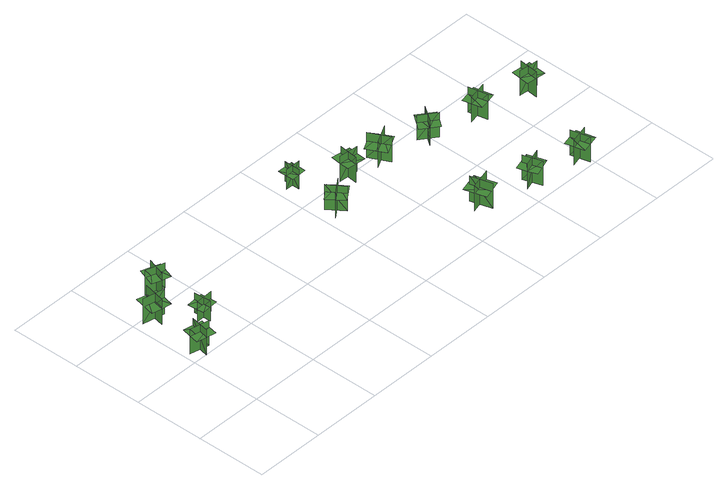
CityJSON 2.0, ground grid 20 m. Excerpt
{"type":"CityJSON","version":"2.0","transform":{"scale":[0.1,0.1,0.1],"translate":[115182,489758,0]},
"CityObjects":{
"tree1":{"type":"SolitaryVegetationObject","geometry":[{"type":"MultiSurface","lod":"1","boundaries":[[[0,1,2]],[[0,2,3]],[[4,5,6]],[[4,6,7]],[[8,9,10]],[[8,10,11]],[[8,11,12]],[[8,12,13]]]}]},
"tree2":{"type":"SolitaryVegetationObject","geometry":[{"type":"MultiSurface","lod":"1","boundaries":[[[14,15,16]],[[14,16,17]],[[18,19,20]],[[18,20,21]],[[22,23,24]],[[22,24,25]],[[22,25,26]],[[22,26,27]]]}]},
"tree3":{"type":"SolitaryVegetationObject","geometry":[{"type":"MultiSurface","lod":"1","boundaries":[[[28,29,30]],[[28,30,31]],[[32,33,34]],[[32,34,35]],[[36,37,38]],[[36,38,39]],[[36,39,40]],[[36,40,41]]]}]},
"tree4":{"type":"SolitaryVegetationObject","geometry":[{"type":"MultiSurface","lod":"1","boundaries":[[[42,43,44]],[[42,44,45]],[[46,47,48]],[[46,48,49]],[[50,51,52]],[[50,52,53]],[[50,53,54]],[[50,54,55]]]}]},
"tree5":{"type":"SolitaryVegetationObject","geometry":[{"type":"MultiSurface","lod":"1","boundaries":[[[56,57,58]],[[56,58,59]],[[60,61,62]],[[60,62,63]],[[64,65,66]],[[64,66,67]],[[64,67,68]],[[64,68,69]]]}]},
"tree6":{"type":"SolitaryVegetationObject","geometry":[{"type":"MultiSurface","lod":"1","boundaries":[[[70,71,72]],[[70,72,73]],[[74,75,76]],[[74,76,77]],[[78,79,80]],[[78,80,81]],[[78,81,82]],[[78,82,83]]]}]},
"tree7":{"type":"SolitaryVegetationObject","geometry":[{"type":"MultiSurface","lod":"1","boundaries":[[[84,85,86]],[[84,86,87]],[[88,89,90]],[[88,90,91]],[[92,93,94]],[[92,94,95]],[[92,95,96]],[[92,96,97]]]}]},
"tree8":{"type":"SolitaryVegetationObject","geometry":[{"type":"MultiSurface","lod":"1","boundaries":[[[98,99,100]],[[98,100,101]],[[102,103,104]],[[102,104,105]],[[106,107,108]],[[106,108,109]],[[106,109,110]],[[106,110,111]]]}]},
"tree9":{"type":"SolitaryVegetationObject","geometry":[{"type":"MultiSurface","lod":"1","boundaries":[[[112,113,114]],[[112,114,115]],[[116,117,118]],[[116,118,119]],[[120,121,122]],[[120,122,123]],[[120,123,124]],[[120,124,125]]]}]},
"tree10":{"type":"SolitaryVegetationObject","geometry":[{"type":"MultiSurface","lod":"1","boundaries":[[[126,127,128]],[[126,128,129]],[[130,131,132]],[[130,132,133]],[[134,135,136]],[[134,136,137]],[[134,137,138]],[[134,138,139]]]}]},
"tree11":{"type":"SolitaryVegetationObject","geometry":[{"type":"MultiSurface","lod":"1","boundaries":[[[140,141,142]],[[140,142,143]],[[144,145,146]],[[144,146,147]],[[148,149,150]],[[148,150,151]],[[148,151,152]],[[148,152,153]]]}]},
"tree12":{"type":"SolitaryVegetationObject","geometry":[{"type":"MultiSurface","lod":"1","boundaries":[[[154,155,156]],[[154,156,157]],[[158,159,160]],[[158,160,161]],[[162,163,164]],[[162,164,165]],[[162,165,166]],[[162,166,167]]]}]},
"tree13":{"type":"SolitaryVegetationObject","geometry":[{"type":"MultiSurface","lod":"1","boundaries":[[[168,169,170]],[[168,170,171]],[[172,173,174]],[[172,174,175]],[[176,177,178]],[[176,178,179]],[[176,179,180]],[[176,180,181]]]}]},
"tree14":{"type":"SolitaryVegetationObject","geometry":[{"type":"MultiSurface","lod":"1","boundaries":[[[182,183,184]],[[182,184,185]],[[186,187,188]],[[186,188,189]],[[190,191,192]],[[190,192,193]],[[190,193,194]],[[190,194,195]]]}]}
},
"vertices":[
[38,197,10],[49,251,10],[49,251,87],[38,197,87],[69,217,10],[14,228,10],[14,228,87],[69,217,87],[69,217,66],[74,245,66],[20,255,66],[14,228,66],[9,201,66],[64,190,66],
[67,417,6],[54,356,6],[54,356,84],[67,417,84],[25,390,6],[87,377,6],[87,377,84],[25,390,84],[62,414,59],[34,420,59],[21,358,59],[50,352,59],[78,347,59],[91,408,59],
[165,299,10],[115,296,10],[115,296,72],[165,299,72],[135,325,10],[138,275,10],[138,275,72],[135,325,72],[161,303,52],[159,326,52],[109,321,52],[111,298,52],[113,275,52],[163,279,52],
[157,440,9],[105,457,9],[105,457,86],[157,440,86],[141,473,9],[124,420,9],[124,420,86],[141,473,86],[141,473,64],[115,481,64],[97,429,64],[124,420,64],[150,412,64],[167,464,64],
[666,314,6],[633,359,6],[633,359,83],[666,314,83],[672,351,6],[628,318,6],[628,318,83],[672,351,83],[672,351,62],[655,373,62],[611,340,62],[628,318,62],[644,296,62],[688,329,62],
[626,475,7],[670,476,7],[670,476,68],[626,475,68],[647,455,7],[647,499,7],[647,499,68],[647,455,68],[647,455,51],[669,455,51],[669,499,51],[647,499,51],[624,499,51],[625,454,51],
[762,424,9],[756,369,9],[756,369,86],[762,424,86],[733,400,9],[788,395,9],[788,395,86],[733,400,86],[733,400,65],[731,373,65],[786,367,65],[788,395,65],[791,422,65],[736,428,65],
[906,63,7],[890,124,7],[890,124,85],[906,63,85],[931,107,7],[870,90,7],[870,90,85],[931,107,85],[909,68,60],[937,76,60],[920,137,60],[892,129,60],[864,121,60],[881,60,60],
[889,398,9],[833,369,9],[833,369,87],[889,398,87],[841,413,9],[870,357,9],[870,357,87],[841,413,87],[883,400,62],[869,426,62],[814,396,62],[828,370,62],[842,345,62],[897,374,62],
[1033,85,7],[1050,33,7],[1050,33,84],[1033,85,84],[1016,52,7],[1069,70,7],[1069,70,84],[1016,52,84],[1016,52,62],[1025,26,62],[1077,44,62],[1069,70,62],[1060,96,62],[1007,79,62],
[971,368,9],[1016,336,9],[1016,336,86],[971,368,86],[977,332,9],[1009,377,9],[1009,377,86],[977,332,86],[977,332,64],[999,315,64],[1032,360,64],[1009,377,64],[987,393,64],[954,348,64],
[1211,45,6],[1158,31,6],[1158,31,83],[1211,45,83],[1180,64,6],[1194,10,6],[1194,10,83],[1180,64,83],[1180,64,61],[1153,57,61],[1167,3,61],[1194,10,61],[1220,17,61],[1207,70,61],
[1161,329,10],[1107,317,10],[1107,317,87],[1161,329,87],[1130,349,10],[1142,295,10],[1142,295,87],[1130,349,87],[1130,349,66],[1103,343,66],[1115,289,66],[1142,295,66],[1169,301,66],[1157,355,66],
[1287,320,11],[1281,265,11],[1281,265,88],[1287,320,88],[1258,297,11],[1313,292,11],[1313,292,88],[1258,297,88],[1258,297,66],[1255,270,66],[1310,264,66],[1313,292,66],[1316,319,66],[1261,325,66]
]}
